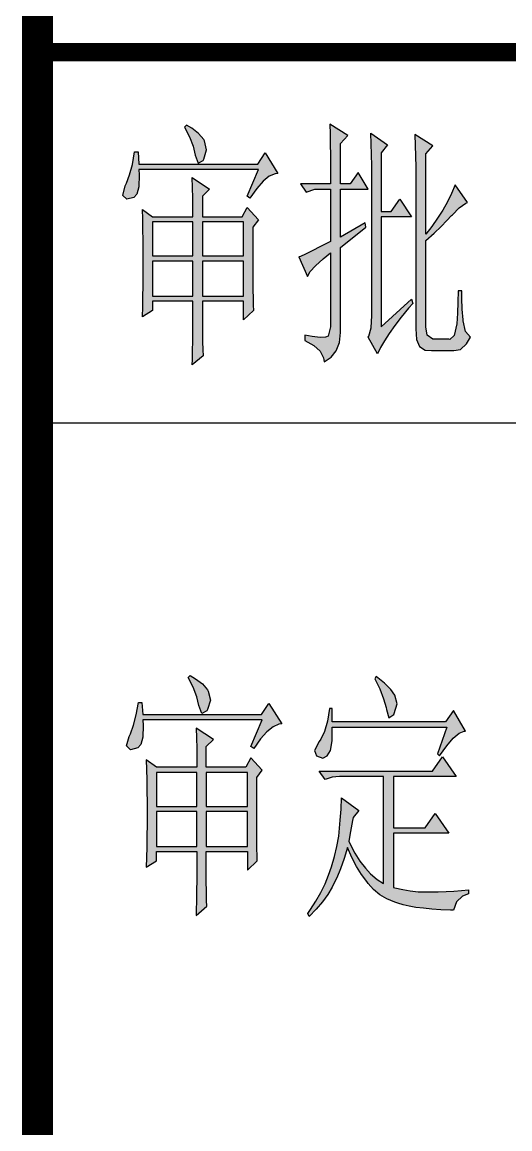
# Model space of a CAD drawing. Extents: x 535358 to 858566, y -185481 to -98609.
# Drawn here: x 629136 to 629846, y -159047 to -157435 of the extents above; entities that cross this region are included whole.
import ezdxf

# ---------------------------------------------------------------- set-up
doc = ezdxf.new("R2010")
doc.units = 0
doc.header["$LTSCALE"] = 1000
doc.header["$MEASUREMENT"] = 0
doc.layers.add('1', color=3, linetype='CONTINUOUS')

msp = doc.modelspace()

# ---------------------------------------------------------------- hatches: boundary and pattern name
at = {"layer": '1'}
h = msp.add_hatch(color=256, dxfattribs=at)
h.paths.add_polyline_path([(629401.7, -157607.6), (629400.6, -157605.7), (629393.1, -157597), (629383.2, -157589.3), (629375.5, -157584.6), (629372.4, -157587.7), (629379.7, -157601.7), (629385.1, -157615.3), (629388.1, -157628.2), (629392.4, -157640), (629399.6, -157636), (629400.6, -157634.1), (629404.8, -157620.5)])
h.paths.add_polyline_path([(629489.9, -157625.2), (629479.4, -157641.6), (629306.3, -157641.6), (629305.1, -157623.5), (629299.9, -157623.5), (629296.7, -157641.8), (629292.7, -157657.1), (629288.2, -157669.3), (629286.3, -157673), (629282.6, -157687.3), (629288.5, -157692.7), (629299, -157690.2), (629303.2, -157685.2), (629306.3, -157674.4), (629306.8, -157657.3), (629306.3, -157649.1), (629480.3, -157649.1), (629463.7, -157688), (629467.9, -157691.1), (629477.7, -157677), (629487.1, -157666.5), (629496, -157659.2), (629504.5, -157655.7), (629508.7, -157655.2)])
h.paths.add_polyline_path([(629480.3, -157722.8), (629463.7, -157704.7), (629456.4, -157718.1), (629398.7, -157718.1), (629398.7, -157688), (629409, -157677.7), (629383.9, -157661.1), (629384.4, -157675.4), (629384.9, -157690.9), (629384.9, -157718.1), (629326.2, -157718.1), (629311.4, -157707.7), (629311.9, -157721.3), (629312.1, -157736.4), (629312.4, -157752.5), (629312.6, -157769.7), (629312.6, -157801.8), (629312.4, -157818.7), (629312.1, -157834.6), (629311.9, -157849.6), (629311.4, -157863.7), (629326.2, -157854.6), (629326.2, -157841.2), (629384.9, -157841.2), (629384.9, -157882), (629384.6, -157898.9), (629384.4, -157913.4), (629384.2, -157925.9), (629383.9, -157934.1), (629399.6, -157920.7), (629399.2, -157912), (629398.9, -157899.8), (629398.7, -157883.9), (629398.7, -157841.2), (629458.5, -157841.2), (629458.5, -157868.2), (629473, -157854.6), (629472.8, -157847.1), (629472.6, -157837), (629472.3, -157824.3), (629472.3, -157809.1), (629472.1, -157791.2), (629472.1, -157733.1)])
h.paths.add_polyline_path([(629458.5, -157775.1), (629398.7, -157775.1), (629398.7, -157725.6), (629458.5, -157725.6)], flags=16)
h.paths.add_polyline_path([(629458.5, -157782.6), (629458.5, -157833.7), (629398.7, -157833.7), (629398.7, -157782.6)], flags=16)
h.paths.add_polyline_path([(629384.9, -157775.1), (629326.2, -157775.1), (629326.2, -157725.6), (629384.9, -157725.6)], flags=16)
h.paths.add_polyline_path([(629384.9, -157782.6), (629384.9, -157833.7), (629326.2, -157833.7), (629326.2, -157782.6)], flags=16)
h.paths.add_polyline_path([(629636.8, -157733.1), (629635.6, -157727.2), (629599.9, -157748.1), (629599.9, -157677.7), (629639.8, -157677.7), (629625.3, -157653.6), (629613.8, -157670.2), (629599.9, -157670.2), (629599.9, -157611.6), (629610.5, -157599.6), (629584.2, -157583.2), (629584.7, -157597.3), (629584.9, -157612.3), (629585.2, -157628.2), (629585.2, -157644.9), (629585.4, -157662.2), (629585.4, -157670.2), (629541.3, -157670.2), (629549.7, -157682.2), (629562.2, -157677.7), (629585.4, -157677.7), (629585.4, -157754.2), (629570.6, -157761.7), (629558.4, -157767.8), (629548.6, -157772.5), (629541.3, -157775.8), (629539.2, -157776.7), (629551.9, -157805.1), (629555.8, -157798), (629563.3, -157789.4), (629574.4, -157779.5), (629585.4, -157770.6), (629585.4, -157878.7), (629581.9, -157892.1), (629577.9, -157893.7), (629570.2, -157894), (629558.4, -157892.6), (629547.6, -157890.7), (629547.6, -157898.2), (629560.8, -157905.5), (629569.9, -157913.9), (629574.8, -157923.5), (629575.8, -157929.6), (629586.1, -157922.8), (629593.4, -157913.4), (629598.1, -157901.5), (629599.9, -157886.7), (629599.9, -157763.1)])
h.paths.add_polyline_path([(629658.8, -157718.1), (629702.9, -157718.1), (629686, -157692.7), (629673.4, -157710.6), (629658.8, -157710.6), (629658.8, -157625.2), (629668.2, -157613.2), (629644, -157596.6), (629644.5, -157611.8), (629645, -157627.5), (629645.2, -157643.9), (629645.2, -157862.1), (629644.5, -157880.1), (629640.8, -157892.3), (629639.8, -157893.7), (629653.7, -157917.7), (629658.1, -157908.5), (629663.7, -157898.7), (629670.5, -157888.1), (629678.7, -157876.6), (629688.1, -157864.4), (629698.7, -157851.5), (629705, -157844.3), (629702.9, -157838.2), (629658.8, -157878.7)])
h.paths.add_polyline_path([(629736, -157741.8), (629746.3, -157732.1), (629754.7, -157723.7), (629761.5, -157716.4), (629762.7, -157715.2), (629772.6, -157705.2), (629782, -157698.4), (629784.8, -157697.2), (629766.9, -157671.6), (629761.5, -157684.1), (629755.4, -157696.5), (629748.6, -157708.4), (629741.1, -157720.4), (629732.7, -157732.1), (629723.8, -157743.6), (629723.8, -157626.6), (629734.3, -157614.6), (629708.1, -157598.2), (629709, -157630.1), (629709.2, -157646.1), (629709.2, -157881.5), (629710.4, -157897), (629714.9, -157907.3), (629722.8, -157912.7), (629732.2, -157913.2), (629764.8, -157913.2), (629774.7, -157911.3), (629783.4, -157903.4), (629789, -157893.7), (629781.7, -157885.5), (629778.4, -157869.8), (629778.4, -157868.2), (629777, -157852.9), (629776.3, -157836.7), (629776.3, -157826.2), (629770.9, -157826.2), (629770.7, -157842.8), (629770.2, -157858.8), (629769.1, -157874), (629765.3, -157890.9), (629758.7, -157896.8), (629757.3, -157896.6), (629734.3, -157896.6), (629725.9, -157890.5), (629723.8, -157878.7), (629723.8, -157752.5)])
h = msp.add_hatch(color=256, dxfattribs=at)
h.paths.add_polyline_path([(629637.9, -158686.6), (629630.4, -158676.3), (629623.1, -158664.8), (629616.3, -158651.7), (629609.7, -158636.9), (629605, -158653.1), (629599.9, -158667.9), (629594.5, -158681), (629588.8, -158692.5), (629587.7, -158694.8), (629581.1, -158705.4), (629573.4, -158716.2), (629564.5, -158726.7), (629554.1, -158737.5), (629552, -158733.1), (629556, -158727.4), (629564, -158715.2), (629571.3, -158702.8), (629577.4, -158690.1), (629582.5, -158677.5), (629586.7, -158665.3), (629591.2, -158650.3), (629594.5, -158635.5), (629597.3, -158620.5), (629599.4, -158597.3), (629600.6, -158581.1), (629601.3, -158564.9), (629626.6, -158583), (629618.2, -158593.5), (629617.2, -158597.5), (629614.2, -158613.7), (629611.8, -158628), (629613.7, -158632.2), (629620.5, -158645.3), (629628, -158657.1), (629636, -158666.9), (629643.5, -158675.4), (629653.1, -158683.8), (629662.3, -158689.4), (629662.3, -158533.5), (629598.2, -158533.5), (629587.7, -158534.6), (629577.4, -158537.9), (629568.9, -158526), (629733.6, -158526), (629748.3, -158505.1), (629768.3, -158533.5), (629677, -158533.5), (629677, -158608.5), (629723, -158608.5), (629737.8, -158587.4), (629757.7, -158616), (629677, -158616), (629677, -158695.5), (629679.1, -158696), (629690.4, -158698.4), (629701.4, -158700.2), (629712.7, -158701.4), (629723.7, -158701.6), (629734.7, -158701.4), (629742, -158701.4), (629753.7, -158701.2), (629765, -158700.5), (629775.8, -158699.8), (629786.1, -158698.6), (629786.1, -158704.5), (629777.2, -158708), (629768.7, -158716.4), (629764.1, -158728.4), (629759.8, -158728.4), (629745.8, -158727.7), (629732.6, -158726.7), (629720.7, -158725.6), (629709.6, -158724.2), (629699.8, -158722.3), (629690.9, -158720.4), (629683.1, -158718.1), (629678.9, -158716.6), (629667.4, -158712), (629657.1, -158705.9), (629648, -158698.4), (629640.2, -158689.4)])
h.paths.add_polyline_path([(629744.1, -158503.4), (629754.4, -158488.7), (629763.8, -158477.6), (629772.5, -158470.6), (629780, -158467.6), (629781.9, -158467.6), (629764.1, -158437.5), (629752.6, -158454), (629587.7, -158454), (629587.7, -158434.5), (629583.5, -158434.5), (629580.6, -158453), (629576.4, -158467.8), (629571.3, -158479), (629568.9, -158482.6), (629561.9, -158495.9), (629564.7, -158503.4), (629573.8, -158507), (629580.4, -158503.4), (629585.1, -158495.9), (629587.4, -158481.6), (629587.7, -158461.5), (629754.7, -158461.5), (629740.8, -158500.4)])
h.paths.add_polyline_path([(629404.3, -158520.1), (629404.3, -158490.1), (629414.6, -158479.5), (629389.5, -158463.1), (629389.9, -158477.2), (629390.4, -158492.7), (629390.4, -158520.1), (629331.8, -158520.1), (629317, -158509.5), (629317.5, -158523.4), (629317.7, -158538.2), (629317.9, -158554.3), (629318.2, -158571.7), (629318.2, -158603.6), (629317.9, -158620.5), (629317.7, -158636.4), (629317.5, -158651.7), (629317, -158665.5), (629331.8, -158656.6), (629331.8, -158643), (629390.4, -158643), (629390.4, -158683.8), (629390.2, -158700.7), (629389.9, -158715.2), (629389.7, -158727.7), (629389.5, -158735.9), (629405.2, -158722.5), (629404.7, -158714.1), (629404.5, -158701.6), (629404.3, -158685.7), (629404.3, -158643), (629464.1, -158643), (629464.1, -158670), (629478.6, -158656.6), (629478.4, -158648.9), (629478.1, -158638.8), (629477.9, -158626.1), (629477.9, -158610.9), (629477.7, -158593), (629477.7, -158535.1), (629485.9, -158524.6), (629469.2, -158506.5), (629462, -158520.1)])
h.paths.add_polyline_path([(629404.3, -158527.6), (629404.3, -158577.1), (629464.1, -158577.1), (629464.1, -158527.6)], flags=16)
h.paths.add_polyline_path([(629331.8, -158527.6), (629331.8, -158577.1), (629390.4, -158577.1), (629390.4, -158527.6)], flags=16)
h.paths.add_polyline_path([(629464.1, -158635.5), (629464.1, -158584.6), (629404.3, -158584.6), (629404.3, -158635.5)], flags=16)
h.paths.add_polyline_path([(629390.4, -158635.5), (629390.4, -158584.6), (629331.8, -158584.6), (629331.8, -158635.5)], flags=16)
h.paths.add_polyline_path([(629310.7, -158425.6), (629311.8, -158443.4), (629484.9, -158443.4), (629495.5, -158427), (629514.3, -158457), (629510, -158457.5), (629501.6, -158461), (629492.7, -158468.3), (629483.3, -158478.8), (629473.4, -158492.9), (629469.2, -158490.1), (629485.9, -158450.9), (629311.8, -158450.9), (629312.3, -158459.1), (629311.8, -158476.2), (629308.8, -158487), (629304.6, -158491.9), (629294, -158494.5), (629288.2, -158489.1), (629291.9, -158475.1), (629293.8, -158471.3), (629298.2, -158458.9), (629302.2, -158443.6), (629305.5, -158425.6)])
h.paths.add_polyline_path([(629381, -158386.4), (629388.8, -158391.1), (629398.6, -158398.8), (629406.1, -158407.5), (629407.3, -158409.4), (629410.4, -158422.3), (629406.1, -158435.9), (629405.2, -158437.8), (629397.9, -158441.8), (629393.7, -158430), (629390.6, -158417.4), (629385.3, -158403.5), (629378, -158389.5)])
h.paths.add_polyline_path([(629678, -158442), (629682.4, -158427.9), (629679.1, -158415.3), (629678.9, -158415), (629672.8, -158406.6), (629663.7, -158397.7), (629651.7, -158388), (629649.6, -158391.1), (629657.1, -158406.1), (629662.5, -158420.2), (629666, -158433.1), (629666.5, -158435.9), (629670.2, -158447.9), (629677.3, -158443.2)])

# ---------------------------------------------------------------- linework, layer by layer
for p, q in [((629158.7, -156109.1), (629158.7, -161258.4)), ((629158.7, -158018.4), (634558.7, -158018.4))]:
    msp.add_line(p, q, dxfattribs=at)
at = {"layer": '1', "const_width": 45}
msp.add_lwpolyline([(629158.7, -156038.8), (645358.7, -156038.8), (645358.7, -161258.4), (629158.7, -161258.4)], close=True, dxfattribs=at)
at = {"layer": '1', "const_width": 27}
msp.add_lwpolyline([(629158.7, -157478.4), (645358.7, -157478.4)], dxfattribs=at)
at = {"layer": '1'}
for points in [[(629404.8, -157620.5), (629401.7, -157607.6), (629400.6, -157605.7), (629393.1, -157597), (629383.2, -157589.3), (629375.5, -157584.6), (629372.4, -157587.7), (629379.7, -157601.7), (629385.1, -157615.3), (629388.1, -157628.2), (629392.4, -157640), (629399.6, -157636), (629400.6, -157634.1)], [(629547.6, -157890.7), (629547.6, -157898.2), (629560.8, -157905.5), (629569.9, -157913.9), (629574.8, -157923.5), (629575.8, -157929.6), (629586.1, -157922.8), (629593.4, -157913.4), (629598.1, -157901.5), (629599.9, -157886.7), (629599.9, -157763.1), (629636.8, -157733.1), (629635.6, -157727.2), (629599.9, -157748.1), (629599.9, -157677.7), (629639.8, -157677.7), (629625.3, -157653.6), (629613.8, -157670.2), (629599.9, -157670.2), (629599.9, -157611.6), (629610.5, -157599.6), (629584.2, -157583.2), (629584.7, -157597.3), (629584.9, -157612.3), (629585.2, -157628.2), (629585.2, -157644.9), (629585.4, -157662.2), (629585.4, -157670.2), (629541.3, -157670.2), (629549.7, -157682.2), (629562.2, -157677.7), (629585.4, -157677.7), (629585.4, -157754.2), (629570.6, -157761.7), (629558.4, -157767.8), (629548.6, -157772.5), (629541.3, -157775.8), (629539.2, -157776.7), (629551.9, -157805.1), (629555.8, -157798), (629563.3, -157789.4), (629574.4, -157779.5), (629585.4, -157770.6), (629585.4, -157878.7), (629581.9, -157892.1), (629577.9, -157893.7), (629570.2, -157894), (629558.4, -157892.6)], [(629663.7, -157898.7), (629658.1, -157908.5), (629653.7, -157917.7), (629639.8, -157893.7), (629640.8, -157892.3), (629644.5, -157880.1), (629645.2, -157862.1), (629645.2, -157643.9), (629645, -157627.5), (629644.5, -157611.8), (629644, -157596.6), (629668.2, -157613.2), (629658.8, -157625.2), (629658.8, -157710.6), (629673.4, -157710.6), (629686, -157692.7), (629702.9, -157718.1), (629658.8, -157718.1), (629658.8, -157878.7), (629702.9, -157838.2), (629705, -157844.3), (629698.7, -157851.5), (629688.1, -157864.4), (629678.7, -157876.6), (629670.5, -157888.1)], [(629758.7, -157896.8), (629757.3, -157896.6), (629734.3, -157896.6), (629725.9, -157890.5), (629723.8, -157878.7), (629723.8, -157752.5), (629736, -157741.8), (629746.3, -157732.1), (629754.7, -157723.7), (629761.5, -157716.4), (629762.7, -157715.2), (629772.6, -157705.2), (629782, -157698.4), (629784.8, -157697.2), (629766.9, -157671.6), (629761.5, -157684.1), (629755.4, -157696.5), (629748.6, -157708.4), (629741.1, -157720.4), (629732.7, -157732.1), (629723.8, -157743.6), (629723.8, -157626.6), (629734.3, -157614.6), (629708.1, -157598.2), (629709, -157630.1), (629709.2, -157646.1), (629709.2, -157881.5), (629710.4, -157897), (629714.9, -157907.3), (629722.8, -157912.7), (629732.2, -157913.2), (629764.8, -157913.2), (629774.7, -157911.3), (629783.4, -157903.4), (629789, -157893.7), (629781.7, -157885.5), (629778.4, -157869.8), (629778.4, -157868.2), (629777, -157852.9), (629776.3, -157836.7), (629776.3, -157826.2), (629770.9, -157826.2), (629770.7, -157842.8), (629770.2, -157858.8), (629769.1, -157874), (629765.3, -157890.9)], [(629306.3, -157641.6), (629479.4, -157641.6), (629489.9, -157625.2), (629508.7, -157655.2), (629504.5, -157655.7), (629496, -157659.2), (629487.1, -157666.5), (629477.7, -157677), (629467.9, -157691.1), (629463.7, -157688), (629480.3, -157649.1), (629306.3, -157649.1), (629306.8, -157657.3), (629306.3, -157674.4), (629303.2, -157685.2), (629299, -157690.2), (629288.5, -157692.7), (629282.6, -157687.3), (629286.3, -157673), (629288.2, -157669.3), (629292.7, -157657.1), (629296.7, -157641.8), (629299.9, -157623.5), (629305.1, -157623.5)], [(629472.8, -157847.1), (629473, -157854.6), (629458.5, -157868.2), (629458.5, -157841.2), (629398.7, -157841.2), (629398.7, -157883.9), (629398.9, -157899.8), (629399.2, -157912), (629399.6, -157920.7), (629383.9, -157934.1), (629384.2, -157925.9), (629384.4, -157913.4), (629384.6, -157898.9), (629384.9, -157882), (629384.9, -157841.2), (629326.2, -157841.2), (629326.2, -157854.6), (629311.4, -157863.7), (629311.9, -157849.6), (629312.1, -157834.6), (629312.4, -157818.7), (629312.6, -157801.8), (629312.6, -157769.7), (629312.4, -157752.5), (629312.1, -157736.4), (629311.9, -157721.3), (629311.4, -157707.7), (629326.2, -157718.1), (629384.9, -157718.1), (629384.9, -157690.9), (629384.4, -157675.4), (629383.9, -157661.1), (629409, -157677.7), (629398.7, -157688), (629398.7, -157718.1), (629456.4, -157718.1), (629463.7, -157704.7), (629480.3, -157722.8), (629472.1, -157733.1), (629472.1, -157791.2), (629472.3, -157809.1), (629472.3, -157824.3), (629472.6, -157837)], [(629326.2, -157775.1), (629384.9, -157775.1), (629384.9, -157725.6), (629326.2, -157725.6)], [(629458.5, -157725.6), (629398.7, -157725.6), (629398.7, -157775.1), (629458.5, -157775.1)], [(629326.2, -157833.7), (629384.9, -157833.7), (629384.9, -157782.6), (629326.2, -157782.6)], [(629458.5, -157782.6), (629398.7, -157782.6), (629398.7, -157833.7), (629458.5, -157833.7)], [(629381, -158386.4), (629388.8, -158391.1), (629398.6, -158398.8), (629406.1, -158407.5), (629407.3, -158409.4), (629410.4, -158422.3), (629406.1, -158435.9), (629405.2, -158437.8), (629397.9, -158441.8), (629393.7, -158430), (629390.6, -158417.4), (629385.3, -158403.5), (629378, -158389.5)], [(629678, -158442), (629682.4, -158427.9), (629679.1, -158415.3), (629678.9, -158415), (629672.8, -158406.6), (629663.7, -158397.7), (629651.7, -158388), (629649.6, -158391.1), (629657.1, -158406.1), (629662.5, -158420.2), (629666, -158433.1), (629666.5, -158435.9), (629670.2, -158447.9), (629677.3, -158443.2)], [(629310.7, -158425.6), (629311.8, -158443.4), (629484.9, -158443.4), (629495.5, -158427), (629514.3, -158457), (629510, -158457.5), (629501.6, -158461), (629492.7, -158468.3), (629483.3, -158478.8), (629473.4, -158492.9), (629469.2, -158490.1), (629485.9, -158450.9), (629311.8, -158450.9), (629312.3, -158459.1), (629311.8, -158476.2), (629308.8, -158487), (629304.6, -158491.9), (629294, -158494.5), (629288.2, -158489.1), (629291.9, -158475.1), (629293.8, -158471.3), (629298.2, -158458.9), (629302.2, -158443.6), (629305.5, -158425.6)], [(629744.1, -158503.4), (629754.4, -158488.7), (629763.8, -158477.6), (629772.5, -158470.6), (629780, -158467.6), (629781.9, -158467.6), (629764.1, -158437.5), (629752.6, -158454), (629587.7, -158454), (629587.7, -158434.5), (629583.5, -158434.5), (629580.6, -158453), (629576.4, -158467.8), (629571.3, -158479), (629568.9, -158482.6), (629561.9, -158495.9), (629564.7, -158503.4), (629573.8, -158507), (629580.4, -158503.4), (629585.1, -158495.9), (629587.4, -158481.6), (629587.7, -158461.5), (629754.7, -158461.5), (629740.8, -158500.4)], [(629404.3, -158520.1), (629404.3, -158490.1), (629414.6, -158479.5), (629389.5, -158463.1), (629389.9, -158477.2), (629390.4, -158492.7), (629390.4, -158520.1), (629331.8, -158520.1), (629317, -158509.5), (629317.5, -158523.4), (629317.7, -158538.2), (629317.9, -158554.3), (629318.2, -158571.7), (629318.2, -158603.6), (629317.9, -158620.5), (629317.7, -158636.4), (629317.5, -158651.7), (629317, -158665.5), (629331.8, -158656.6), (629331.8, -158643), (629390.4, -158643), (629390.4, -158683.8), (629390.2, -158700.7), (629389.9, -158715.2), (629389.7, -158727.7), (629389.5, -158735.9), (629405.2, -158722.5), (629404.7, -158714.1), (629404.5, -158701.6), (629404.3, -158685.7), (629404.3, -158643), (629464.1, -158643), (629464.1, -158670), (629478.6, -158656.6), (629478.4, -158648.9), (629478.1, -158638.8), (629477.9, -158626.1), (629477.9, -158610.9), (629477.7, -158593), (629477.7, -158535.1), (629485.9, -158524.6), (629469.2, -158506.5), (629462, -158520.1)], [(629637.9, -158686.6), (629630.4, -158676.3), (629623.1, -158664.8), (629616.3, -158651.7), (629609.7, -158636.9), (629605, -158653.1), (629599.9, -158667.9), (629594.5, -158681), (629588.8, -158692.5), (629587.7, -158694.8), (629581.1, -158705.4), (629573.4, -158716.2), (629564.5, -158726.7), (629554.1, -158737.5), (629552, -158733.1), (629556, -158727.4), (629564, -158715.2), (629571.3, -158702.8), (629577.4, -158690.1), (629582.5, -158677.5), (629586.7, -158665.3), (629591.2, -158650.3), (629594.5, -158635.5), (629597.3, -158620.5), (629599.4, -158597.3), (629600.6, -158581.1), (629601.3, -158564.9), (629626.6, -158583), (629618.2, -158593.5), (629617.2, -158597.5), (629614.2, -158613.7), (629611.8, -158628), (629613.7, -158632.2), (629620.5, -158645.3), (629628, -158657.1), (629636, -158666.9), (629643.5, -158675.4), (629653.1, -158683.8), (629662.3, -158689.4), (629662.3, -158533.5), (629598.2, -158533.5), (629587.7, -158534.6), (629577.4, -158537.9), (629568.9, -158526), (629733.6, -158526), (629748.3, -158505.1), (629768.3, -158533.5), (629677, -158533.5), (629677, -158608.5), (629723, -158608.5), (629737.8, -158587.4), (629757.7, -158616), (629677, -158616), (629677, -158695.5), (629679.1, -158696), (629690.4, -158698.4), (629701.4, -158700.2), (629712.7, -158701.4), (629723.7, -158701.6), (629734.7, -158701.4), (629742, -158701.4), (629753.7, -158701.2), (629765, -158700.5), (629775.8, -158699.8), (629786.1, -158698.6), (629786.1, -158704.5), (629777.2, -158708), (629768.7, -158716.4), (629764.1, -158728.4), (629759.8, -158728.4), (629745.8, -158727.7), (629732.6, -158726.7), (629720.7, -158725.6), (629709.6, -158724.2), (629699.8, -158722.3), (629690.9, -158720.4), (629683.1, -158718.1), (629678.9, -158716.6), (629667.4, -158712), (629657.1, -158705.9), (629648, -158698.4), (629640.2, -158689.4)], [(629331.8, -158527.6), (629331.8, -158577.1), (629390.4, -158577.1), (629390.4, -158527.6)], [(629404.3, -158527.6), (629404.3, -158577.1), (629464.1, -158577.1), (629464.1, -158527.6)], [(629390.4, -158635.5), (629390.4, -158584.6), (629331.8, -158584.6), (629331.8, -158635.5)], [(629464.1, -158635.5), (629464.1, -158584.6), (629404.3, -158584.6), (629404.3, -158635.5)]]:
    msp.add_lwpolyline(points, close=True, dxfattribs=at)

doc.saveas('drawing.dxf')
